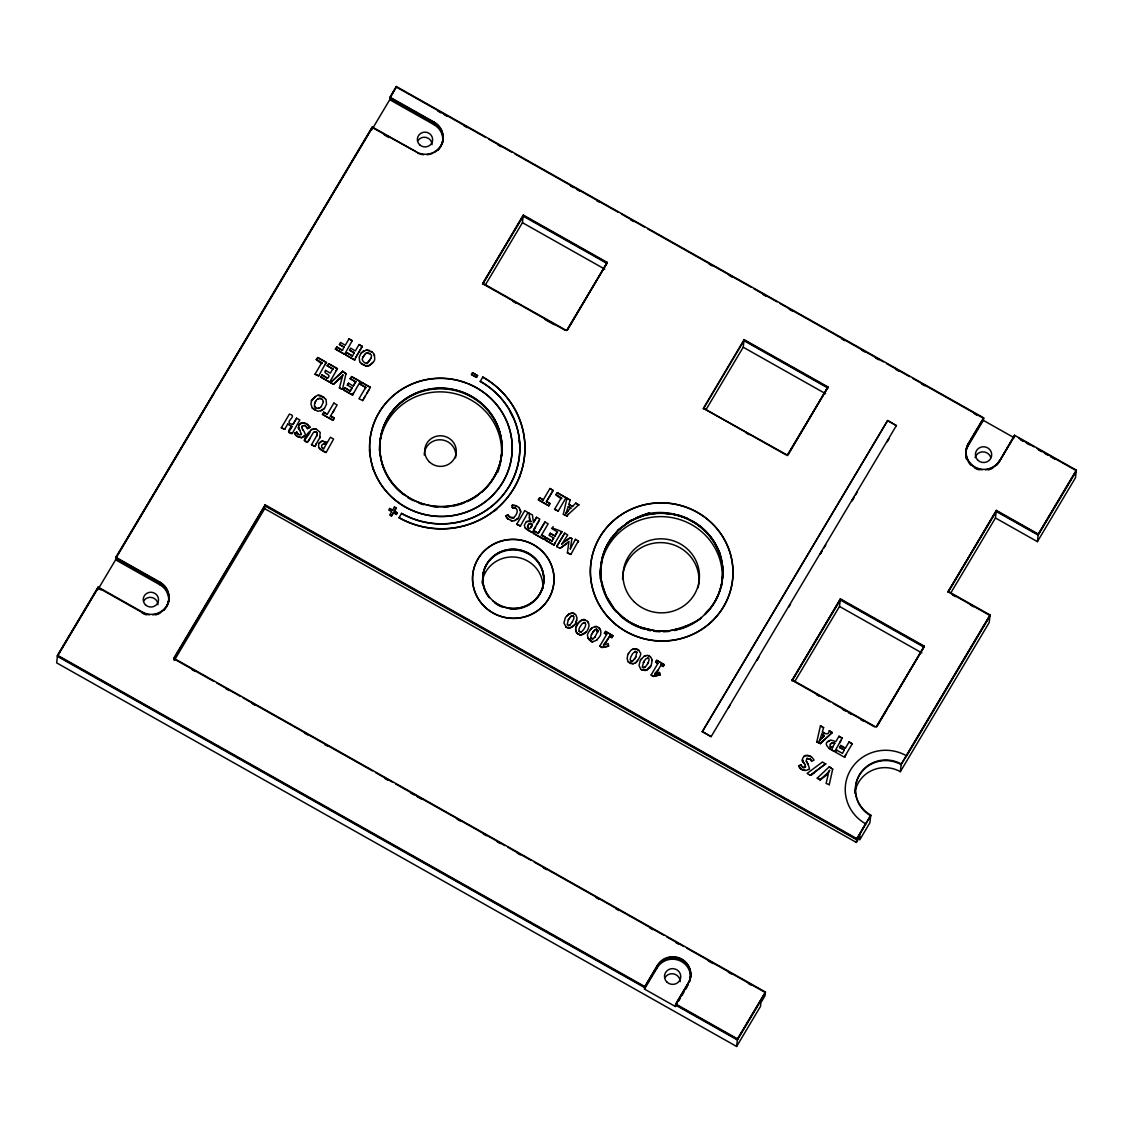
<?xml version="1.0" encoding="UTF-8"?>
<svg xmlns="http://www.w3.org/2000/svg" width="1133" height="1133" viewBox="0 0 1133 1133"><rect width="100%" height="100%" fill="white"/><g stroke="black" fill="none" stroke-linecap="round" stroke-linejoin="round"><path stroke-width="1.5" d="M588.622 623.136C585.336 618.08 590.293 625.147 588.806 626.662C588.169 630.274 585.067 635.103 580.181 634.834C568.554 631.364 582.56 615.87 585.478 620.204M576.881 620.133L575.592 623.575L577.037 618.136L575.918 614.907L573.595 613.321L574.516 613.746M652.126 660.497C651.857 656.899 652.537 667.776 648.288 668.824C647.24 672.365 639.465 669.022 641.547 669.631M561.756 543.982L570.211 537.708L571.896 538.642L570.31 548.995M578.297 542.126L578.439 540.894L570.834 554.419L567.392 552.833L568.978 541.418L560.028 548.33L556.685 546.616L564.716 533.147L567.718 535.031L561.727 544.166M323.245 401.634C324.449 399.963 320.285 409.041 320.851 407.144M317.141 434.902L316.532 436.262L317.282 433.514L316.362 431.942L313.544 432.31L307.525 442.224C296.704 441.176 320.257 420.201 304.352 440.44M965.798 453.044A17.831 17.264 6.6 0 1 968.106 445.92L983.331 420.357L983.628 417.822L396.366 86.533L390.021 97.183L434.18 122.095A17.831 17.264 6.6 0 1 440.751 145.718A17.831 17.264 6.6 0 1 416.406 151.907L372.261 126.995L115.906 557.28L160.065 582.192A17.831 17.264 6.6 0 1 166.636 605.815A17.831 17.264 6.6 0 1 142.291 612.004L98.146 587.092L57.528 655.256L56.65 662.862L736.634 1046.467L760.484 1006.43L760.923 1002.62L764.987 995.808L765.426 992.012L173.76 658.216L265.136 504.851L856.803 838.647L856.364 842.442L264.697 508.66L265.136 504.851M97.849 589.627L98.146 587.092M98.741 588.14L115.608 559.815L115.906 557.28M142.291 612.004L142.177 613.066A17.831 17.264 6.6 0 0 146.469 614.822M168.109 604.201A17.831 17.264 6.6 0 0 159.767 584.727L160.065 582.192M281.338 427.778L284.666 429.294L281.338 427.778L289.382 414.111C298.985 416.108 281.706 422.68 292.994 424.45L296.634 418.204L299.82 419.989L292.215 433.528C281.919 433.741 298.885 418.53 288.589 431.857M287.711 424.167L291.804 426.475M292.994 424.45L296.634 418.204M292.215 433.528L288.603 431.673M294.509 433.16L296.888 432.239L294.509 433.16L296.775 436.262L295.161 434.477M297.413 433.089L297.852 433.911L296.888 432.239M298.276 428.302L298.418 427.056L299.763 430.342L299.14 429.35M300.457 423.246L298.928 424.96L302.384 422.623L307.666 424.521L309.96 427.339L307.51 428.628L306.037 426.32L307.142 427.764M297.781 436.927L301.605 437.621L304.735 435.709L301.59 437.805L296.789 436.078M298.786 434.746L297.866 433.741M300.868 434.746L301.42 434.166L299.509 434.874M301.378 422.836L305.598 423.147M302.114 426.362C300.741 429.435 303.856 423.7 302.1 426.546M303.233 430.214C299.905 425.909 307.27 434.336 304.706 435.893M304.494 425.611L302.78 425.81M306.604 423.813L309.96 427.339M307.51 428.628L309.989 427.155M321.914 362.772C308.105 353.538 324.42 366.823 321.928 362.588M315.498 396.451C307.779 405.246 312.028 398.703 316.843 395.7C319.69 392.599 327.706 401.153 325.256 398.745M315.016 374.187L318.699 375.901L315.016 374.187L321.163 363.721M307.525 442.224L304.38 440.27M317.707 357.518L326.46 362.645L325.029 364.571L326.488 362.475L317.707 357.518L316.249 359.572M314.776 410.047L312.326 407.979L317.849 411.293L322.098 410.288L324.435 408.319L320.781 410.854M312.113 429.435C308.318 429.775 319.393 428.812 315.385 429.166M314.79 406.591C313.175 404.453 317.523 409.565 315.314 407.483M315.569 401.294L314.677 403.206L316.73 399.609L319.761 398.179L322.282 399.255L323.117 400.94M313.175 428.94L314.28 428.855M311.476 444.759L315.116 446.444L311.476 444.759L316.546 436.092M318.26 395.417L324.222 397.442M318.161 398.575L321.489 398.66M314.45 431.73L316.999 432.565M327.196 365.747L332.904 368.976L327.196 365.747L328.655 363.693L337.422 368.636L329.675 382.161L320.837 377.176L322.055 374.981L327.479 378.224L322.055 374.981M317.835 408.56L319.464 408.007L318.67 408.291M315.116 446.444L316.05 444.051L315.144 446.26M325.638 370.477L330.34 373.125L332.932 368.791M321.248 441.233L318.642 443.626L322.296 441.049L327.239 442.649L322.296 441.049M319.308 448.229C317.523 446.643 323.755 452.478 326.148 452.478L333.598 439.052L330.383 437.239L327.239 442.649M320.2 437.041L319.619 438.216L320.242 432.438L316.56 429.336M322.452 414.366L332.833 420.23L322.452 414.366L323.67 412.171L327.21 414.366L323.67 412.171M328.655 363.693L337.407 368.82L336.048 370.59M320.115 449.206L326.148 452.478M321.574 447.238L323.67 448.98L326.162 444.334L323.627 443.697L321.758 445.099L321.574 447.238L323.259 448.597M329.675 382.161L320.866 376.992M323.627 443.697L326.162 444.334M342.888 374.981L333.456 384.299L330.539 382.642L342.591 371.27L345.99 373.72L342.591 371.27M339.447 344.503L344.149 347.151L339.447 344.503L340.594 342.449L345.268 345.268L348.992 338.88L352.207 340.693L344.602 354.303L335.439 349.12L336.912 347.08L342.407 350.366L336.912 347.08M333.456 384.299L339.942 378.507M334.037 418.219C324.01 413.984 338.002 416.817 332.833 420.23M333.909 403.136L337.124 404.948L330.425 416.179M339.404 387.953L342.534 389.313L339.404 387.953L342.902 374.811M330.539 382.642L341.118 373.139M344.602 354.303L335.453 348.95M345.508 354.799L354.671 359.982L345.508 354.799L346.967 352.745L352.476 356.045L346.967 352.745M371.964 129.53L372.261 126.995M348.992 338.88L352.207 340.693M350.083 378.663L355.79 381.878L350.083 378.663L351.542 376.609L360.308 381.552L352.561 395.063L343.724 390.078L344.942 387.897L350.352 391.14L344.942 387.897M349.516 350.182L354.218 352.83L349.516 350.182L350.663 348.114L355.337 350.947L359.048 344.559L362.263 346.372L355.606 357.702L362.263 346.372M348.539 383.209L347.406 385.262L348.539 383.209L353.213 386.041L355.804 381.708M351.542 376.609L360.308 381.552M350.975 389.667L352.122 387.741L350.352 391.14M353.213 386.041L355.026 383.011M352.561 395.063L353.482 392.797M359.048 344.559L362.248 346.556M372.856 128.043L389.738 99.718L390.021 97.183M360.436 362.56C358.127 360.464 366.78 369.372 370.208 364.854C376.326 358.439 371.312 365.902 367.46 365.704M363.622 350.833L361.271 352.972L366.37 349.984L372.304 352.193L370.93 351.244M361.484 363.849L365.945 365.86M364.826 354.36C358.481 363.481 367.588 350.989 365.52 353.581M360.195 384.186L365.86 387.373L365.081 388.676L365.846 387.557L360.181 384.356L361.639 382.303L370.392 387.429L361.639 382.303M396.366 86.533L389.908 98.245L434.052 123.157A17.831 17.264 6.6 0 1 437.805 150.349M366.37 349.984L369.386 350.366M365.081 362.999C365.676 363.396 360.45 360.351 362.801 357.603M367.05 352.859C372.191 355.351 370.803 352.575 366.242 353.312M371.001 358.283C360.266 370.958 374.301 357.745 370.93 354.53M365.095 388.506L358.963 398.788L362.659 400.501M374.612 355.72C372.063 349.7 376.822 360.011 373.465 361.724M416.406 151.907L372.191 127.533L115.849 557.804L159.994 582.716A17.831 17.264 6.6 0 1 166.565 606.353M442.224 144.089A17.831 17.264 6.6 0 0 433.882 124.616L434.18 122.095M389.695 508.49L392.556 510.289L394.411 507.032L396.182 508.023L394.312 511.295L397.201 512.909L396.281 514.453L393.42 512.654L391.48 516.053L389.71 515.062L391.65 511.663L388.775 510.034L389.695 508.49L392.556 510.289M393.42 512.654L391.48 516.053M394.411 507.032L396.153 508.193M394.312 511.295L396.182 508.023M396.281 514.453L397.216 512.739L394.341 511.11M482.8 377.006L482.785 377.19A84.069 81.392 6.6 0 1 513.759 488.578A84.069 81.392 6.6 0 1 399.014 517.767L399.043 517.597A84.069 81.392 6.6 0 0 513.773 488.408A84.069 81.392 6.6 0 0 482.8 377.006L480.236 381.453A78.97 76.463 6.6 0 1 509.34 486.085A78.97 76.463 6.6 0 1 401.564 513.518L401.578 513.334A78.97 76.463 6.6 0 0 509.354 485.915A78.97 76.463 6.6 0 0 480.265 381.269L480.236 381.453M471.47 374.541L476.497 377.374L471.47 374.541L472.518 372.63L477.517 375.646L472.518 372.63M565.013 330.227L482.644 283.76L523.319 215.072L607.217 262.403L567.378 330.114M485.448 284.78L522.44 222.677L523.319 215.072M505.828 515.784L508.094 515.019L505.828 515.784L507.938 519.07L506.295 517.115M508.505 515.742L508.986 516.606L508.094 515.019M509.538 517.2C518.078 517.299 511.918 519.82 509 516.421M512.399 507.697L512.357 505.176L512.399 507.697L515.827 508.363L512.428 507.513M510.615 520.543L512.144 520.868L507.966 518.9M513.674 505.106L516.11 505.814L512.343 505.36M514.949 520.543C511.068 522.285 522.894 515.402 516.237 519.764M516.733 524.267L520.415 525.981L516.733 524.267L524.777 510.615L527.978 512.612L520.415 525.981M519.537 508.193C517.512 504.341 522.61 516.86 520.174 509.609M527.057 529.649L525.301 528.02L532.326 532.552L539.79 519.084L536.575 517.271L533.487 522.596M526.887 521.718C523.687 521.35 537.368 521.52 527.695 521.265M527.553 526.321L528.658 524.182L527.723 527.284L527.581 526.137M529.04 513.207L532.425 514.934L533.501 522.426M528.205 530.57L532.326 532.552M529.083 528.445C527.581 528.969 532.524 528.502 532.354 524.352L530.584 523.616L528.629 524.367M529.536 523.701L530.584 523.616M530.626 527.256L532.354 524.352M533.473 533.402L543.854 539.266L533.473 533.402L534.691 531.221L538.232 533.402L534.691 531.221M536.575 517.271L534.252 521.307M543.217 499.936L549.93 488.521L553.145 490.334L546.446 501.565L550.057 503.604L548.839 505.8L538.444 499.936L539.676 497.741L543.217 499.936L539.676 497.741M545.058 537.254C535.031 533.02 549.023 535.852 543.854 539.266M550.057 503.604L546.446 501.565M541.447 535.215L548.16 523.814L544.945 522.001L538.232 533.402M549.93 488.521L553.131 490.518L546.432 501.749M548.839 505.8L538.472 499.752M545.37 540.115L554.207 545.1L545.37 540.115L546.588 537.934L552.012 541.177L546.588 537.934M554.887 535.895L550.185 533.246L554.858 536.065L557.45 531.745L554.858 536.065M553.187 526.647C551.247 529.876 549.817 526.052 561.926 531.759L560.552 533.714L561.926 531.759M561.486 497.925C547.678 488.691 563.993 501.976 561.501 497.741M554.589 509.326L558.272 511.04L554.589 509.326L560.736 498.86M557.28 492.671L566.033 497.798L557.28 492.671L555.821 494.724M552.621 539.705L553.768 537.778L552.012 541.177M554.207 545.1L555.142 542.65L554.221 544.931M556.685 546.616L564.716 533.147M563.313 514.255L566.939 515.94L563.313 514.255L566.982 498.138L570.083 500.078L566.982 498.138M560.028 548.33L566.698 543.882M565.778 513.716L568.313 506.508L570.805 508.108L568.313 506.508M566.599 512.711L568.242 510.53L565.806 513.532M568.908 504.454L572.491 506.479L568.908 504.454L570.111 499.908M566.939 515.94L568.384 514.085L566.967 515.756M565.82 540.625L570.211 537.708M567.392 552.833L570.834 554.419M575.791 503.109L578.765 504.978L575.791 503.109L572.491 506.479M571.896 538.642L570.196 537.878M566.443 616.083L569.233 613.874L572.689 613.08L569.248 613.704L565.367 617.612L563.922 623.051L566.443 627.455L565.664 626.917M575.479 539.407L578.425 541.064M569.361 618.264C565.183 623.688 574.275 612.641 570.069 617.173M567.364 627.88L571.726 627.314L574.544 624.934L570.041 628.093L566.458 627.271M568.568 625.543L570.168 624.609L568.568 625.543L567.18 624.68L568.199 620.063M572.193 622.144C570.749 623.688 576.754 616.465 572.406 615.644L571.584 616.04M572.406 615.644L573.553 616.14M575.819 629.764L576.13 631.492M575.961 627.781L576.47 625.982M576.442 626.152L577.264 624.325M576.938 632.993L576.145 631.308M577.235 624.51L578.34 622.796M577.561 633.63L576.966 632.809M578.312 622.966L579.643 621.451M578.34 634.168L577.575 633.446M579.076 631.378L581.286 631.86L580.464 632.256C575.734 630.245 583.226 623.15 581.965 623.886M579.26 634.593L578.354 633.984M579.629 621.62L581.158 620.417M580.181 634.834L579.275 634.409M581.073 634.891L586.412 631.817M581.13 620.587L582.815 619.822M582.787 619.992L583.693 619.737M583.509 622.569L585.081 622.555L582.702 623.292M584.586 619.793L583.665 619.907M588.027 638.205C598.507 645.612 587.8 641.49 587.73 636.307C585.364 633.404 596.737 623.617 590.236 629.509M590.973 638.091L593.182 638.573L592.361 638.97C588.551 638.8 593.069 631.846 591.44 634.65M594.598 629.99L593.154 631.69L596.199 629.07L597.714 631.067M594.712 626.535L596.482 626.507L593.026 627.3M595.363 636.534L594.683 637.44L597.544 632.016M596.199 629.07L597.558 630.118M597.006 639.89C593.749 642.425 601.906 635.67 600.674 633.559C602.246 630.231 595.916 624.34 600.518 629.835M596.836 630.514L596.978 629.268M597.204 630.798L597.346 629.566M597.445 631.18L597.587 629.934M606.353 596.581L602.685 586.866L606.353 596.581L613.25 607.826L622.484 617.188L629.721 622.215M622.3 526.448L618.377 529.918L631.039 520.401L618.377 529.918L608.69 542.14L611.565 537.623L605.164 549.066L602.614 556.388L600.561 571.698L601.099 579.43L605.249 594.386L614.936 609.837L624.566 618.816L631.208 623.15L640.881 627.569L656.46 630.996L667.11 631.053L677.619 629.141L672.421 630.231M599.853 646.008L601.92 647.382L608.619 646.136L601.892 647.566L599.853 646.008L606.665 634.423L604.441 633.177L606.665 634.423M608.619 646.136L608.194 643.53L603.507 645.144L609.696 636.137L611.891 637.567L609.696 636.137M605.489 631.407L612.953 635.797L605.489 631.407L604.413 633.347M603.507 645.144L606.113 642.142M614.936 609.837C627.356 624.198 648.076 632.483 667.11 631.053M626.549 523.149C629.636 519.608 673.823 503.222 631.01 520.585M635.755 518.036C670.906 500.446 720.22 526.831 722.571 567.01C721.778 558.654 715.022 536.206 722.245 564.616C724.327 580.068 719.88 596.114 710.235 608.336C702.814 614.199 704.712 621.776 671.331 630.486M631.237 622.966L638.389 626.62L652.24 630.387M628.532 653.444C626.492 657.352 630.359 649.506 632.441 649.351C635.131 647.764 639.125 649.096 639.89 652.24C644.181 654.789 630.231 668.371 637.709 660.766M628.234 661.927L633.234 663.74L630.557 663.527L628.234 661.927L627.115 658.698L627.753 654.916M630.982 660.992L631.761 661.19L630.982 660.992C628.121 659.448 633.673 652.551 632.568 653.727M632.441 649.351L635.854 648.912L639.097 650.569M633.333 660.44C630.954 662.38 636.619 656.97 634.098 659.491M634.792 651.503L636.958 652.339L635.585 651.291L633.248 652.99M635.953 656.772L635.386 657.791L636.987 652.155M656.248 512.824L672.166 513.759L687.419 518.319M641.505 658.627L640.428 660.157L644.337 656.064L647.779 655.441L650.356 656.814L649.577 656.276M642.496 667.408L645.229 667.153L643.657 667.904L642.255 667.04L643.856 661.417L643.7 662.649M642.453 670.24L646.801 669.674L650.682 665.935M643.289 662.423L645.909 658.755L648.274 658.202C651.008 658.854 645.569 667.394 648.402 662.323M644.337 656.064L646.008 655.469M645.739 514.736L661.573 512.626M647.779 655.441L648.685 655.681M647.481 658.004L648.274 658.202M659.93 674.9L653.189 676.5L651.135 674.956L653.217 676.316L659.93 674.9L659.491 672.464C646.376 679.97 666.006 662.55 654.803 674.078M655.738 662.111C661.545 664.717 652.962 662.748 656.786 660.341L664.25 664.745L656.786 660.341M653.812 630.699L661.814 631.067M658.301 672.86L654.817 673.908M692.136 520.911C701.03 525.556 709.428 533.657 714.541 542.707C706.426 528.927 692.362 519.141 677.407 514.736M659.491 672.464L659.916 675.07M663.187 666.501L660.992 665.071L663.187 666.501L664.264 664.561M703.423 408.305L787.378 455.112L827.982 386.948L744.098 339.617L703.423 408.305L785.792 454.772M687.604 625.841C671.472 632.554 700.86 620.431 701.072 617.428M644.493 989.095L644.79 986.56L657.48 965.259A17.831 17.264 6.6 0 1 681.811 959.07A17.831 17.264 6.6 0 1 688.382 982.693L675.693 1003.994L675.395 1006.529L644.493 989.095L657.182 967.794L657.48 965.259M706.213 409.325L743.22 347.222L744.098 339.617M896.43 425.484L711.127 736.648L702.304 731.663L887.606 420.499L896.415 425.654L887.606 420.499M711.127 736.648L702.318 731.493M688.085 985.228L688.326 983.232A17.831 17.264 6.6 0 0 681.754 959.594A17.831 17.264 6.6 0 0 657.409 965.783L644.719 987.084L57.471 655.795L98.075 587.63L142.234 612.542A17.831 17.264 6.6 0 0 149.598 614.822M736.634 1046.467L737.512 1038.862L765.426 992.012M830.22 701.837L792.094 680.324L840.374 598.847L924.273 646.178L889.32 705.703M788.157 454.659L827.982 386.948M798.609 765.908L800.989 764.987L798.609 765.908L800.875 769.01L799.261 767.225M801.513 765.837L801.952 766.659L800.989 764.987M802.376 761.05L802.518 759.804L802.759 761.064M802.631 762.127L802.773 760.88L805.11 764.832L803.864 763.09M801.881 769.675C808.452 770.242 805.563 771.601 800.889 768.825M803.722 756.632C804.855 753.261 815.278 758.855 809.698 755.895C805.492 753.884 801.059 757.68 802.688 761.603M803.58 767.792L802.9 767.324L805.521 766.914L804.317 767.692M808.254 764.322C802.405 754.592 812.772 771.559 808.211 769.42M806.894 758.388L810.109 759.237L806.894 758.388L806.13 761.22M811.242 760.512L810.732 759.761L811.61 761.376L814.06 760.087L811.795 757.085M810.222 775.369L825.674 763.84L810.222 775.369L807.107 773.414L822.459 762.013L825.66 764.01M816.78 741.903L820.405 743.574L816.78 741.903L820.448 725.786L823.549 727.726L820.448 725.786M819.244 741.35L821.779 734.156L824.286 735.572L819.272 741.18M821.779 734.156L824.272 735.742L821.708 738.178M817.233 778.144L820.165 779.801L817.233 778.144L829.299 766.772L832.684 769.222M824.767 733.448C817.7 728.774 828.676 738.319 829.257 730.757L832.231 732.626L820.405 743.574M821.836 741.903L832.245 732.442M794.842 681.4L839.496 606.452L840.374 598.847M829.823 740.415L828.011 741.577L830.9 740.047L835.842 741.648L838.986 736.238L842.173 738.234L838.986 736.238M829.257 730.757L832.231 732.626M828.705 748.205C845.756 756.971 819.57 746.406 828.025 741.407M820.165 779.801C831.509 772.295 828.591 770.964 829.611 770.298M830.163 746.236L832.273 747.978L834.752 743.333L832.217 742.696L830.347 744.084L830.163 746.236L831.48 747.412M830.347 744.084L832.203 742.866L834.752 743.333M829.299 766.772L831.551 768.457M833.01 746.392L832.288 747.808M828.152 774.675L826.099 783.455L829.257 784.645M836.947 750.287L842.485 753.403L844.241 750.018L839.539 747.355L844.241 750.018M845.331 748.304L840.658 745.486L845.331 748.304L849.056 741.917L852.243 743.914L849.056 741.917M844.68 757.34L845.629 754.89L844.68 757.34L835.503 752.17L836.975 750.117M865.697 823.649L856.675 839.709L265.009 505.913M854.806 793.227A30.577 29.6 6.6 0 1 900.338 771.686L901.231 764.01A30.577 29.6 6.6 0 0 859.508 774.632A30.577 29.6 6.6 0 0 870.767 815.137L869.875 822.813L859.735 839.85L860.174 836.055L856.364 842.442M906.301 755.484L906.173 756.632L989.93 616.04M996.332 510.374L995.454 517.979L1037.403 541.645L1038.281 534.04L996.332 510.374L948.052 591.851L996.275 510.912L1038.21 534.564L1076.293 470.662L1037.092 448.555M968.106 445.92L968.403 443.385L983.628 417.822M996.36 465.451A17.831 17.264 6.6 0 0 999.179 461.882L1014.531 435.256L1076.35 470.138L1075.472 477.744L1037.403 541.645M948.109 591.313L990.058 614.978L989.18 622.584L900.338 771.686M1014.531 435.256L1014.247 437.791L983.331 420.357M520.642 512.187L518.376 518.008M342.534 389.313L346.004 373.55M829.229 784.815L832.713 769.038M314.691 403.036L314.464 405.954M822.374 732.088L823.578 727.542M301.392 434.35L299.778 430.172M805.492 767.098L805.124 764.648M311.518 401.04L310.938 404.169L312.311 408.163M834.738 751.476L842.187 738.05M298.942 424.79L298.588 428.855M318.699 375.901L325.058 364.401M354.671 359.982L355.62 357.532M362.631 400.685L370.406 387.259M558.272 511.04L566.061 497.614M318.67 443.442L318.642 447.549M327.479 378.224C332.847 373.918 322.055 374.202 325.653 370.307M342.407 350.366L344.163 346.967M352.476 356.045L354.232 352.646M640.442 659.972L639.012 665.411L640.754 669.277M570.324 548.825L575.493 539.223M608.704 541.956C600.632 555.765 598.493 571.599 602.671 587.036M591.964 633.659L593.182 631.506M390.758 96.376L396.309 87.057L485.703 137.49M214.519 392.613L115.778 558.342L159.937 583.254A17.831 17.264 6.6 0 1 166.509 606.877M216.332 389.582L372.134 128.071M284.666 429.294L287.74 423.983M320.837 377.176L322.041 375.165M173.632 659.279L265.065 505.389L856.746 839.171L870.696 815.746A30.577 29.6 6.6 0 1 867.368 813.565M174.227 660.497L264.697 508.66M308.332 441.318L310.045 438.414M327.21 414.366L333.923 402.951M343.724 390.078L344.928 388.067M332.875 412.497L334.547 409.693M316.036 444.235L319.633 438.046M332.861 420.046L334.051 418.035M363.481 399L365.279 395.969M367.092 392.924L368.905 389.894M482.644 283.76L523.262 215.596L607.161 262.927L567.449 329.576M482.587 284.298L523.205 216.134L607.09 263.465M476.497 377.374L477.545 375.462M399.014 517.767L401.578 513.334M607.217 262.403L566.599 330.553L482.715 283.236M538.444 499.936L539.648 497.925M533.898 529.55L535.569 526.76M537.226 523.984L538.883 521.194M533.841 530.088L535.498 527.298M538.26 533.232L544.945 522.001M543.882 539.096L545.072 537.07M550.185 533.246L549.052 535.3L553.74 537.948M555.128 542.834L560.58 533.544M703.366 408.843L743.97 340.679L827.869 388.01M606.098 642.326L609.667 636.321M611.891 637.567L612.967 635.627M655.71 662.281L656.772 660.525M651.135 674.956L657.961 663.357M657.395 671.26L660.992 665.071M787.322 455.636L827.926 387.472L744.027 340.155M702.304 731.663L887.592 420.669M728.25 708.252L730.063 705.222M820.448 553.513L822.246 550.482M852.073 500.418L853.885 497.387M757.113 660.242L758.926 657.211M788.752 607.146L790.551 604.116M820.377 554.051L822.19 551.02M824.003 547.975L825.801 544.945M852.016 500.956L853.829 497.925M855.627 494.88L857.44 491.849M887.266 441.785L889.079 438.754M792.094 680.324L840.318 599.385L924.216 646.702L876.885 726.154M792.038 680.848L840.261 599.909L924.146 647.24M983.557 418.36L968.333 443.924A17.831 17.264 6.6 0 0 982.269 469.841M983.501 418.884L968.276 444.448A17.831 17.264 6.6 0 0 967.582 460.38M688.326 983.232L675.636 1004.532L737.441 1039.4L765.37 992.536L686.782 948.208M999.249 461.358L1014.474 435.794M688.255 983.756L675.565 1005.056L737.385 1039.938L765.299 993.075M999.179 461.882L1014.417 436.332M675.395 1006.529L677.095 1003.682M678.78 1000.85L680.48 998.003M682.165 995.171L683.865 992.324M685.55 989.491L687.249 986.645M839.624 742.936L841.281 740.161M839.525 747.539L840.658 745.486M845.6 755.06L852.271 743.73M947.981 592.375L996.204 511.436L1038.154 535.102L1076.223 471.201M950.799 592.927L995.454 517.979M924.273 646.178L876.05 727.117L792.151 679.786M876.815 726.678L887.536 708.692M856.803 838.647L870.767 815.137M901.202 764.194L990.058 614.978M1038.281 534.04L1076.35 470.138M592.474 633.177L593.097 632.214M634.763 658.755L635.401 657.607M643.771 662.125L644.38 661.148M647.297 664.32L645.229 667.153M574.516 625.119L575.606 623.405M361.3 352.802L359.189 357.093L359.657 361.484M324.406 408.503L326.516 404.198L326.049 399.807M309.436 431.914L311.15 429.832M571.599 622.923L570.14 624.793M335.439 349.12L336.883 347.25M360.181 384.356L361.625 382.487M341.104 373.309L342.577 371.44M611.551 537.793L618.391 529.748M708.564 610.347C718.945 598.139 723.959 582.943 722.571 567.01M339.872 379.045L341.84 376.694M826.637 774.009L829.597 770.482M820.434 743.404L821.85 741.733M594.698 637.27L593.154 638.757M568.214 510.714L570.82 507.924M514.127 517.243C516.521 514.736 518.801 510.884 515.855 508.193M526.165 521.959L524.31 525.301L525.287 528.19M568.369 514.255L578.779 504.794M820.179 779.617L826.665 773.839M811.568 774.873L814.372 772.805M581.257 632.044C583.849 629.792 587.078 625.402 585.081 622.555M319.435 408.192L320.186 407.568M806.611 770.355L807.475 769.817M595.519 640.74L592.97 641.604M633.234 663.74L634.905 662.961M677.605 629.311L682.703 627.611M631.761 661.19L632.568 660.808M365.931 363.126L366.78 362.857M661.785 631.251L669.759 630.784M512.144 520.868L513.617 520.67M661.559 512.81L677.378 514.906M580.195 634.65L581.087 634.707M317.849 408.376L316.135 407.894M572.689 613.08L573.581 613.491M596.482 626.507L598.295 627.342M304.508 425.441L306.009 426.49M516.124 505.63L518.56 507.287M488.79 139.232L511.904 152.275M514.991 154.017L618.264 212.282M621.351 214.01L644.465 227.053M647.552 228.795L750.825 287.06M753.898 288.802L777.026 301.845M780.099 303.573L883.372 361.838M886.459 363.58L909.572 376.623M912.66 378.365L982.028 417.482M1018.992 438.344L1034.075 446.855M437.862 111.076L440.949 112.804M444.023 114.546L447.11 116.288M464.063 125.848L467.15 127.59M497.982 144.982L501.055 146.724M570.423 185.854L573.496 187.596M576.584 189.324L579.671 191.066M596.624 200.64L599.711 202.368M630.529 219.76L633.616 221.502M709.145 264.116L712.218 265.844M729.185 275.418L732.258 277.16M763.09 294.552L766.177 296.279M789.29 309.323L792.378 311.065M841.692 338.894L844.779 340.636M861.731 350.196L864.819 351.938M875.611 358.028L878.684 359.756M895.651 369.33L898.724 371.072M921.851 384.101L924.925 385.843M974.253 413.672L977.34 415.414M1020.436 439.731L1023.453 441.431M1026.47 443.13L1029.486 444.83M1038.536 449.928L1041.553 451.642M1044.569 453.342L1047.586 455.041M1050.603 456.741L1055.12 459.29M389.964 97.707L434.123 122.619A17.831 17.264 6.6 0 1 440.695 146.256M389.738 99.718L433.882 124.616M384.314 134.94L388.888 137.518M522.44 222.677L604.81 269.144M743.22 347.222L825.589 393.689M513.093 301.505L516.152 303.233M545.129 319.577L554.278 324.746M746.066 432.933L749.125 434.661M949.539 592.701L989.987 615.516L901.16 764.619A30.577 29.6 6.6 0 0 863.36 770.058A30.577 29.6 6.6 0 0 860.924 807.036M952.485 594.91L955.473 596.609M970.457 605.064L973.445 606.75M839.496 606.452L921.865 652.92M347.42 385.093L352.094 387.911M330.553 382.458L333.484 384.115M343.738 389.908L352.575 394.893M551.743 528.516L557.436 531.915M833.279 703.551L874.464 726.791M816.44 694.628L819.485 696.342M842.371 709.258L845.416 710.972M848.475 712.699L851.52 714.413M860.669 719.582L863.728 721.296M115.608 559.815L159.767 584.727M101.064 589.882L98.019 588.169L57.401 656.333L644.663 987.622L657.352 966.322A17.831 17.264 6.6 0 1 681.004 959.764A17.831 17.264 6.6 0 1 688.977 982.424M173.703 658.755L213.755 681.358M216.842 683.086L239.955 696.129M243.028 697.871L372.46 770.879M375.547 772.621L392.485 782.181M395.573 783.923L504.964 845.643M508.051 847.371L531.165 860.414M534.252 862.156L663.669 935.164M666.756 936.906L683.709 946.466M192.128 669.716L195.202 671.458M226.019 688.836L229.107 690.578M252.22 703.607L255.293 705.349M304.607 733.164L307.68 734.906M324.633 744.466L327.72 746.208M384.724 778.371L387.812 780.113M410.925 793.142L413.998 794.884M417.086 796.626L421.703 799.232M457.137 819.23L460.225 820.958M483.338 834.001L486.425 835.743M497.203 841.819L500.29 843.561M517.229 853.121L520.316 854.863M543.429 867.906L546.517 869.634M595.816 897.449L598.904 899.191M615.842 908.751L618.93 910.493M649.747 927.885L652.82 929.612M675.934 942.656L679.021 944.398M708.295 960.911L712.912 963.517M728.321 972.213L731.408 973.941M748.361 983.515L751.434 985.243M57.528 655.256L644.79 986.56M675.693 1003.994L737.512 1038.862M586.412 620.459L587.163 621.167M802.886 767.494L801.966 766.475M596.893 629.976L597.658 631.605M531.065 521.633L529.961 520.614L529.054 513.037M650.384 656.63L651.801 658.953M372.318 352.009L373.366 353.312M810.137 759.068L810.718 759.946M527.751 527.1L528.29 528.049M800.974 765.172L801.484 766.007M296.874 432.424L297.384 433.259M508.08 515.189L508.49 515.912M714.569 542.523L719.058 552.083M301.845 427.325L302.029 428.472M529.281 517.243L529.649 520.203M507.301 422.793A71.337 69.056 6.6 0 1 449.829 516.082A71.337 69.056 6.6 0 1 370.123 438.584A71.337 69.056 6.6 0 1 466.626 383.223M468.056 383.79A71.337 69.056 6.6 0 1 506.72 421.391M425.201 504.596A61.14 59.199 6.6 0 1 384.399 424.521A61.14 59.199 6.6 0 1 471.356 396.352A61.14 59.199 6.6 0 1 489.456 483.791M488.465 484.995A61.14 59.199 6.6 0 1 456.826 504.766M455.282 505.134A61.14 59.199 6.6 0 1 426.744 504.992M865.669 823.833A40.76 39.457 6.6 0 1 850.656 769.817A40.76 39.457 6.6 0 1 906.287 755.669M489.357 597.233A30.577 29.6 6.6 0 1 507.187 549.916A30.577 29.6 6.6 0 1 542.721 587.092A30.577 29.6 6.6 0 1 492.643 600.646M866.334 812.758A30.577 29.6 6.6 0 1 861.717 808.07M403.73 494.795A61.14 59.199 6.6 0 1 394.638 408.914A61.14 59.199 6.6 0 1 483.593 405.996A61.14 59.199 6.6 0 1 481.822 492.232M478.14 495.192A61.14 59.199 6.6 0 1 467.249 501.607M464.332 502.854A61.14 59.199 6.6 0 1 458.299 504.879M456.769 505.304A61.14 59.199 6.6 0 1 453.653 505.998M448.937 506.763A61.14 59.199 6.6 0 1 444.15 507.173M437.763 507.131A61.14 59.199 6.6 0 1 432.976 506.678M423.6 504.695A61.14 59.199 6.6 0 1 419.04 503.179M413.191 500.63A61.14 59.199 6.6 0 1 407.653 497.5M605.192 594.924A61.14 59.199 6.6 0 1 630.954 521.109A61.14 59.199 6.6 0 1 710.023 536.773A61.14 59.199 6.6 0 1 704.91 614.667M701.384 617.797A61.14 59.199 6.6 0 1 679.078 629.438M677.548 629.849A61.14 59.199 6.6 0 1 674.432 630.557M669.702 631.322A61.14 59.199 6.6 0 1 663.329 631.761M660.128 631.747A61.14 59.199 6.6 0 1 653.755 631.237M650.583 630.727A61.14 59.199 6.6 0 1 647.453 630.061M644.365 629.254A61.14 59.199 6.6 0 1 639.819 627.724M638.332 627.144A61.14 59.199 6.6 0 1 631.152 623.688M629.778 622.881A61.14 59.199 6.6 0 1 619.624 615.29M616.267 611.947A61.14 59.199 6.6 0 1 605.829 596.34M482.998 583.665A30.577 29.6 6.6 0 1 506.083 550.652A30.577 29.6 6.6 0 1 542.197 570.31A30.577 29.6 6.6 0 1 525.4 606.736M523.928 607.302A30.577 29.6 6.6 0 1 509.751 608.888M502.018 606.962A30.577 29.6 6.6 0 1 495.036 603.167M489.3 597.757A30.577 29.6 6.6 0 1 483.267 585.18M165.744 607.614A17.831 17.264 6.6 0 1 152.7 614.851M439.859 147.517A17.831 17.264 6.6 0 1 434.18 152.53M432.806 153.224A17.831 17.264 6.6 0 1 426.815 154.739M423.714 154.725A17.831 17.264 6.6 0 1 417.723 153.139M998.414 462.618A17.831 17.264 6.6 0 1 985.37 469.855M999.306 460.819A17.831 17.264 6.6 0 1 974.961 467.008A17.831 17.264 6.6 0 1 968.403 443.385M165.673 608.138A17.831 17.264 6.6 0 1 163.676 610.446M159.994 613.165A17.831 17.264 6.6 0 1 155.703 614.865M992.664 468.17A17.831 17.264 6.6 0 1 988.373 469.883M979.153 469.827A17.831 17.264 6.6 0 1 974.847 468.085M971.151 465.309A17.831 17.264 6.6 0 1 968.304 461.726M369.641 452.69A71.337 69.056 6.6 0 1 369.5 449.674M519.226 440.638A78.97 76.463 6.6 0 1 519.537 443.966M373.366 469.855A71.337 69.056 6.6 0 1 372.417 466.98M520.203 475.336A84.069 81.392 6.6 0 1 519.126 478.183M496.948 509.029A84.069 81.392 6.6 0 1 494.569 510.997M509.977 411.591A78.97 76.463 6.6 0 1 513.037 417.595M600.221 578.949A61.14 59.199 6.6 0 1 664.674 516.733A61.14 59.199 6.6 0 1 721.438 586.441M622.598 579.43A38.21 36.992 6.6 0 1 664.887 542.863A38.21 36.992 6.6 0 1 698.098 587.857M143.679 600.972A7.648 7.393 6.6 0 1 157.94 604.739M417.794 140.86A7.648 7.393 6.6 0 1 432.055 144.642M664.986 977.595A8.158 7.889 6.6 0 1 680.197 981.617M975.102 457.619A8.158 7.889 6.6 0 1 990.837 457.704M966.35 459.021A17.831 17.264 6.6 0 1 965.798 456.047M657.182 967.794A17.831 17.264 6.6 0 1 689.87 981.079M482.035 582.999A30.577 29.6 6.6 0 1 515.062 557.096A30.577 29.6 6.6 0 1 542.905 588.608M424.238 454.999A15.791 15.296 6.6 0 1 441.374 439.845A15.791 15.296 6.6 0 1 455.579 457.831M379.371 450.75A61.14 59.199 6.6 0 1 448.342 392.415A61.14 59.199 6.6 0 1 499.554 466.725M499.115 468.212A61.14 59.199 6.6 0 1 497.585 472.603M597.742 630.897L597.53 632.2L597.742 630.897M397.626 501.877A71.337 69.056 6.6 0 0 511.634 456.698A71.337 69.056 6.6 0 0 413.517 383.322A71.337 69.056 6.6 0 0 397.626 501.877M403.801 494.087A61.14 59.199 6.6 0 0 501.522 455.353A61.14 59.199 6.6 0 0 417.426 392.471A61.14 59.199 6.6 0 0 403.801 494.087M489.045 610.531A40.76 39.457 6.6 0 0 553.754 583.722A40.76 39.457 6.6 0 0 497.033 542.65A40.76 39.457 6.6 0 0 489.045 610.531M489.059 610.347A40.76 39.457 6.6 0 0 553.782 583.552A40.76 39.457 6.6 0 0 497.047 542.466A40.76 39.457 6.6 0 0 489.059 610.347M495.121 602.459A30.577 29.6 6.6 0 0 543.656 582.362A30.577 29.6 6.6 0 0 501.112 551.544A30.577 29.6 6.6 0 0 495.121 602.459M615.941 624.708A71.337 69.056 6.6 0 0 731.918 584.401A71.337 69.056 6.6 0 0 637.157 506.975A71.337 69.056 6.6 0 0 615.941 624.708M615.97 624.538A71.337 69.056 6.6 0 0 731.932 584.217A71.337 69.056 6.6 0 0 637.185 506.805A71.337 69.056 6.6 0 0 615.97 624.538M634.282 601.864A38.21 36.992 6.6 0 0 698.155 585.605A38.21 36.992 6.6 0 0 651.277 540.03A38.21 36.992 6.6 0 0 634.282 601.864M419.607 144.741A7.648 7.393 6.6 0 0 432.381 141.483A7.648 7.393 6.6 0 0 423.006 132.377A7.648 7.393 6.6 0 0 419.607 144.741M145.491 604.838A7.648 7.393 6.6 0 0 158.266 601.581A7.648 7.393 6.6 0 0 148.89 592.474A7.648 7.393 6.6 0 0 145.491 604.838M977.807 460.196A8.158 7.889 6.6 0 0 991.432 456.726A8.158 7.889 6.6 0 0 981.433 446.997A8.158 7.889 6.6 0 0 977.807 460.196M666.884 982.056A8.158 7.889 6.6 0 0 680.508 978.6A8.158 7.889 6.6 0 0 670.509 968.871A8.158 7.889 6.6 0 0 666.884 982.056M429.336 461.839A15.791 15.296 6.6 0 0 455.735 455.126A15.791 15.296 6.6 0 0 436.375 436.276A15.791 15.296 6.6 0 0 429.336 461.839"/></g></svg>
